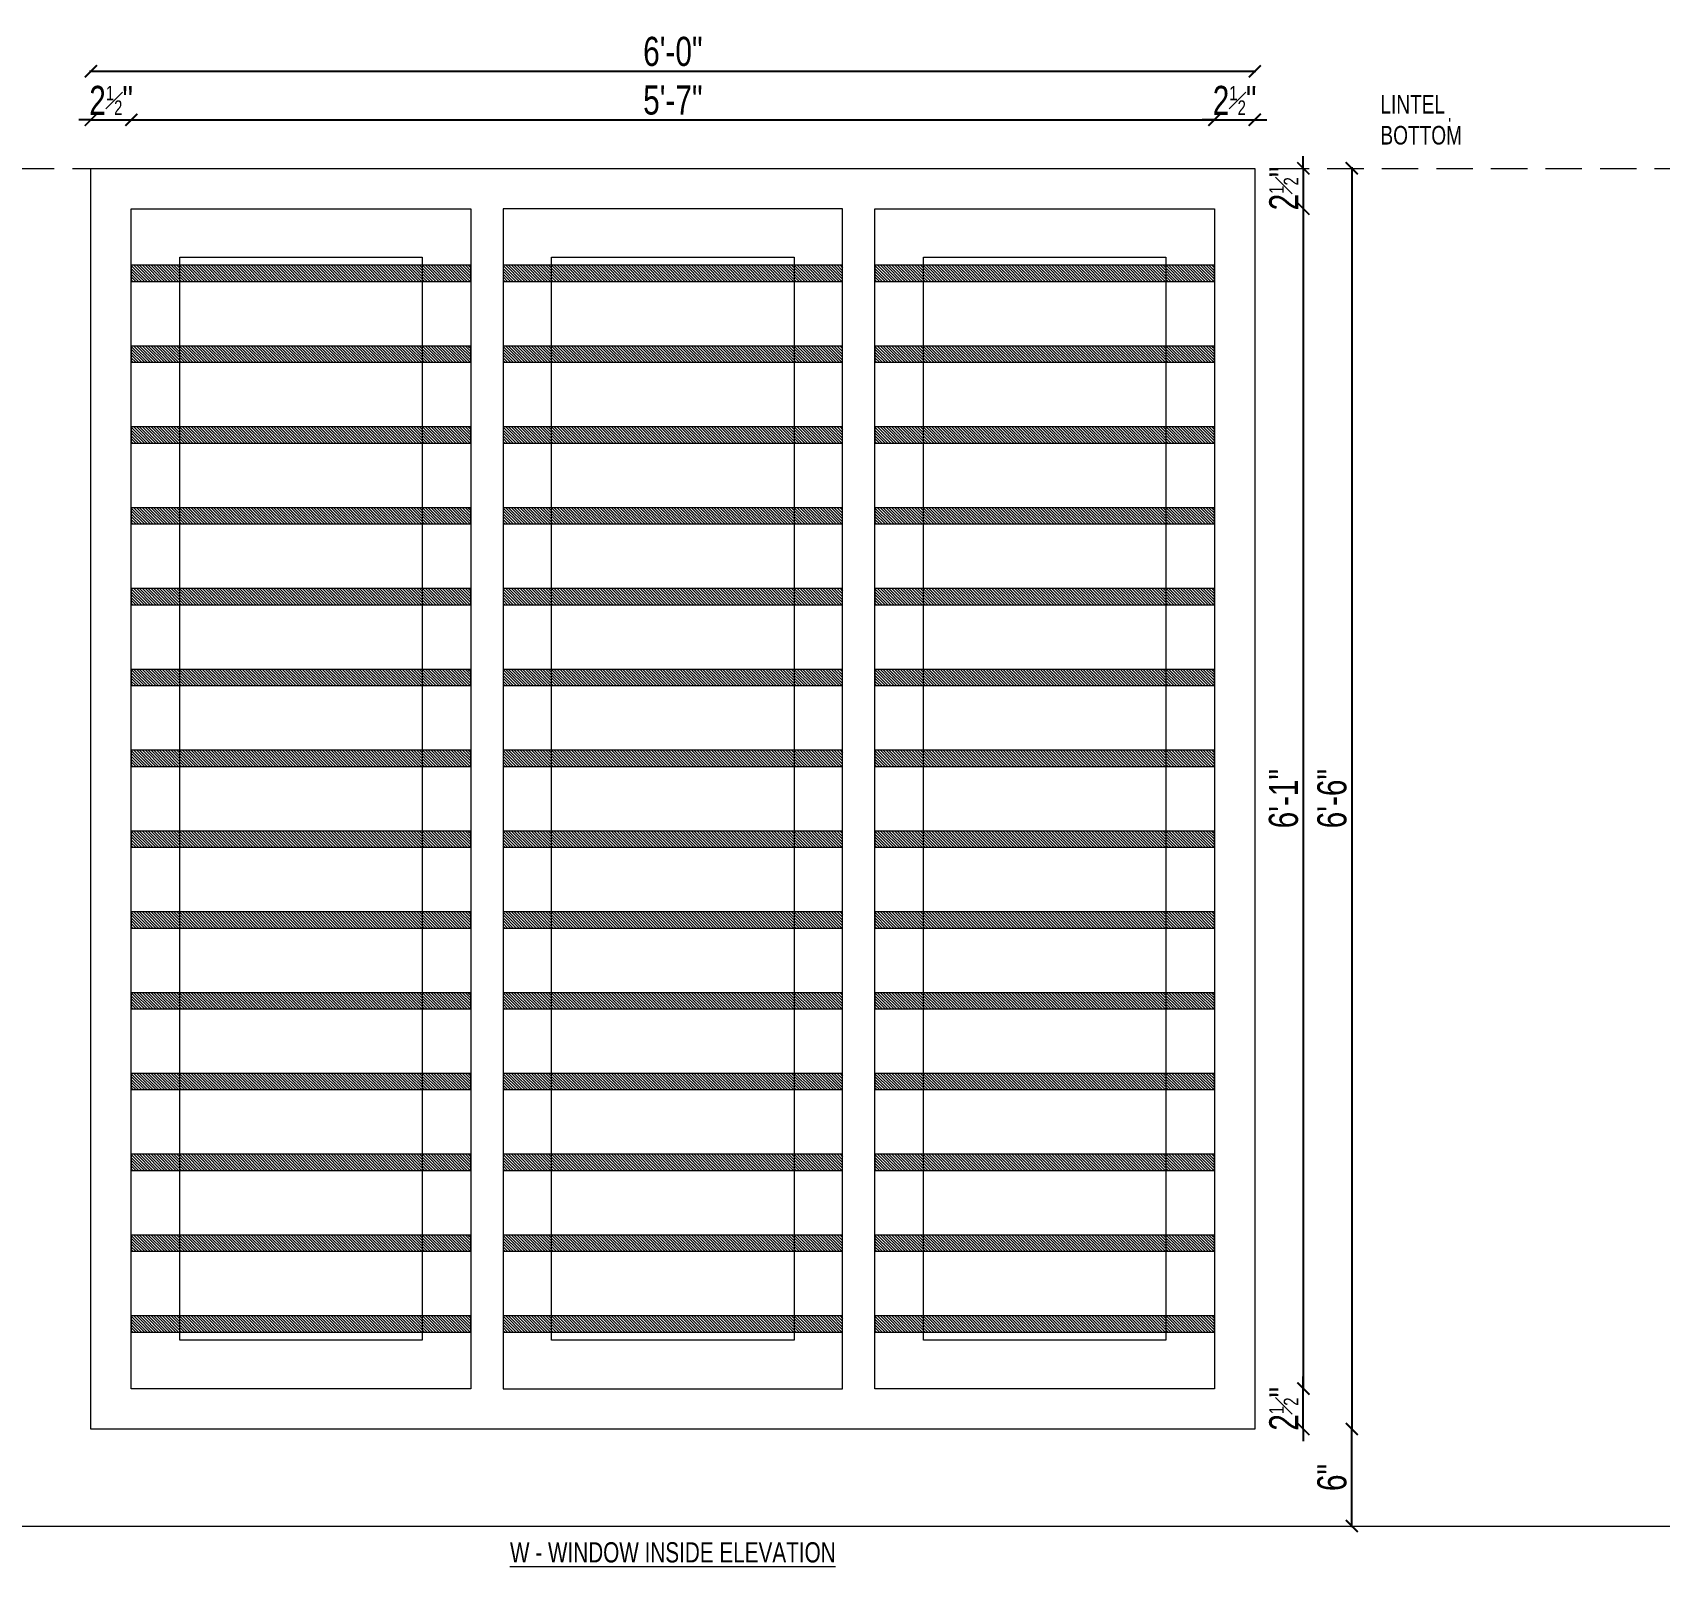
# Model space of a CAD drawing. Header units: inches. Extents: x 3365147 to 3374664, y 1380917 to 1384908.
# Drawn here: x 3372737.5 to 3372838.2, y 1381418 to 1381512.9 of the extents above; entities that cross this region are included whole.
import ezdxf

# ---------------------------------------------------------------- set-up
doc = ezdxf.new("R2010")
doc.units = ezdxf.units.IN
doc.header["$LTSCALE"] = 18
doc.header["$MEASUREMENT"] = 0
doc.header["$PDSIZE"] = -1
doc.linetypes.add('CONTINOUS', pattern=[0])
doc.linetypes.add('HIDDEN2', pattern=[0.1875, 0.125, -0.0625])
for name, color, linetype, lineweight in [('DIM-03_BC', 1, 'Continuous', 9), ('FLOOR FINISHED LEVEL_BC', 1, 'Continuous', 20), ('GRILL-00_BC', 150, 'CONTINOUS', 18), ('GRILL-HATCH_BC', 252, 'CONTINOUS', 5), ('LINTEL-00_BC', 41, 'HIDDEN2', 13), ('TEXT ARROW_BC', 4, 'Continuous', 13), ('TEXT_BC', 3, 'CONTINOUS', 18), ('TITLE TEXT-01_BC', 1, 'Continuous', 20), ('WINDOWS-00_BC', 30, 'Continuous', 18), ('WINDOWS-SHUTTER_BC', 40, 'Continuous', 9)]:
    doc.layers.add(name, color=color, linetype=linetype, lineweight=lineweight)
doc.styles.add('BC-TEXT_GENERAL', font='swisscl.ttf')
doc.styles.add('BC_ROOM _DIM', font='swisscl.ttf')
doc.dimstyles.new('BC-RD2', dxfattribs={"dimscale": 0.8, "dimtxt": 6, "dimasz": 2.5, "dimexe": 4.5, "dimexo": 0, "dimgap": 1, "dimtad": 1, "dimdec": 4, "dimzin": 3, "dimdsep": 46, "dimlunit": 4, "dimtxsty": 'BC_ROOM _DIM', "dimblk": 'ARCHTICK', "dimcen": 0.0625, "dimdle": 0.25, "dimse1": 1, "dimse2": 1, "dimclrd": 8, "dimclre": 4, "dimclrt": 256, "dimadec": 0, "dimazin": 0, "dimtfac": 0.5, "dimtdec": 4, "dimtix": 1, "dimtofl": 0, "dimtmove": 2, "dimatfit": 2, "dimfxl": 0, "dimfrac": 1, "dimtolj": 1, "dimtzin": 1, "dimarcsym": 0})

# ---------------------------------------------------------------- blocks, each defined once
blk = doc.blocks.new('ARCHTICK')
at = {"color": 0, "const_width": 0.15}
blk.add_lwpolyline([(-0.5, -0.5), (0.5, 0.5)], dxfattribs=at)
blk = doc.blocks.new('*D1631')
at = {"layer": 'Defpoints', "color": 0, "transparency": 16777216}
for p in [(3372743.62, 1381507.46), (3372741.12, 1381504.46), (3372743.62, 1381501.96)]:
    blk.add_point(p, dxfattribs=at)
at = {"layer": 'DIM-03_BC', "color": 254, "lineweight": -2, "transparency": 16777216}
for p, q in [((3372741.12, 1381507.46), (3372740.37, 1381507.46)), ((3372741.12, 1381507.46), (3372743.62, 1381507.46)), ((3372743.62, 1381507.46), (3372744.37, 1381507.46))]:
    blk.add_line(p, q, dxfattribs=at)
at = {"layer": 'DIM-03_BC', "color": 254, "lineweight": -2, "transparency": 16777216, "xscale": 0.75, "yscale": 0.75, "zscale": 0.75}
blk.add_blockref('ARCHTICK', (3372741.12, 1381507.46), dxfattribs=at)
at = {"layer": 'DIM-03_BC', "color": 254, "lineweight": -2, "transparency": 16777216, "xscale": 0.75, "yscale": 0.75, "zscale": 0.75, "rotation": 180}
blk.add_blockref('ARCHTICK', (3372743.62, 1381507.46), dxfattribs=at)
at = {"layer": 'DIM-03_BC', "transparency": 16777216, "insert": (3372742.37, 1381508.66), "char_height": 1.8, "attachment_point": 5, "style": 'BC_ROOM _DIM'}
blk.add_mtext('\\A1;2{\\H0.5x;\\S1#2;}"', dxfattribs=at)
blk = doc.blocks.new('_ArchTick')
at = {"color": 0, "linetype": 'ByBlock', "const_width": 0.15}
blk.add_lwpolyline([(-0.5, -0.5), (0.5, 0.5)], dxfattribs=at)
blk = doc.blocks.new('*D1632')
at = {"layer": 'Defpoints', "color": 0, "transparency": 16777216}
for p in [(3372810.62, 1381507.46), (3372743.62, 1381501.96), (3372810.62, 1381501.96)]:
    blk.add_point(p, dxfattribs=at)
at = {"layer": 'DIM-03_BC', "color": 254, "lineweight": -2, "transparency": 16777216}
blk.add_line((3372743.54, 1381507.46), (3372810.69, 1381507.46), dxfattribs=at)
at = {"layer": 'DIM-03_BC', "color": 254, "lineweight": -2, "transparency": 16777216, "xscale": 0.75, "yscale": 0.75, "zscale": 0.75, "rotation": 180}
blk.add_blockref('ARCHTICK', (3372743.62, 1381507.46), dxfattribs=at)
at = {"layer": 'DIM-03_BC', "color": 254, "lineweight": -2, "transparency": 16777216, "xscale": 0.75, "yscale": 0.75, "zscale": 0.75}
blk.add_blockref('ARCHTICK', (3372810.62, 1381507.46), dxfattribs=at)
at = {"layer": 'DIM-03_BC', "transparency": 16777216, "insert": (3372777.12, 1381508.67), "char_height": 1.8, "attachment_point": 5, "style": 'BC_ROOM _DIM'}
blk.add_mtext('\\A1;5\'-7"', dxfattribs=at)
blk = doc.blocks.new('*D1633')
at = {"layer": 'Defpoints', "color": 0, "transparency": 16777216}
for p in [(3372813.12, 1381507.46), (3372813.12, 1381504.46), (3372810.62, 1381501.96)]:
    blk.add_point(p, dxfattribs=at)
at = {"layer": 'DIM-03_BC', "color": 254, "lineweight": -2, "transparency": 16777216}
for p, q in [((3372810.62, 1381507.46), (3372809.87, 1381507.46)), ((3372810.62, 1381507.46), (3372813.12, 1381507.46)), ((3372813.12, 1381507.46), (3372813.87, 1381507.46))]:
    blk.add_line(p, q, dxfattribs=at)
at = {"layer": 'DIM-03_BC', "color": 254, "lineweight": -2, "transparency": 16777216, "xscale": 0.75, "yscale": 0.75, "zscale": 0.75}
blk.add_blockref('ARCHTICK', (3372810.62, 1381507.46), dxfattribs=at)
at = {"layer": 'DIM-03_BC', "color": 254, "lineweight": -2, "transparency": 16777216, "xscale": 0.75, "yscale": 0.75, "zscale": 0.75, "rotation": 180}
blk.add_blockref('ARCHTICK', (3372813.12, 1381507.46), dxfattribs=at)
at = {"layer": 'DIM-03_BC', "transparency": 16777216, "insert": (3372811.87, 1381508.66), "char_height": 1.8, "attachment_point": 5, "style": 'BC_ROOM _DIM'}
blk.add_mtext('\\A1;2{\\H0.5x;\\S1#2;}"', dxfattribs=at)
blk = doc.blocks.new('*D1634')
at = {"layer": 'Defpoints', "color": 0, "transparency": 16777216}
for p in [(3372813.12, 1381510.46), (3372741.12, 1381504.46), (3372813.12, 1381504.46)]:
    blk.add_point(p, dxfattribs=at)
at = {"layer": 'DIM-03_BC', "color": 254, "lineweight": -2, "transparency": 16777216}
blk.add_line((3372741.04, 1381510.46), (3372813.19, 1381510.46), dxfattribs=at)
at = {"layer": 'DIM-03_BC', "color": 254, "lineweight": -2, "transparency": 16777216, "xscale": 0.75, "yscale": 0.75, "zscale": 0.75, "rotation": 180}
blk.add_blockref('ARCHTICK', (3372741.12, 1381510.46), dxfattribs=at)
at = {"layer": 'DIM-03_BC', "color": 254, "lineweight": -2, "transparency": 16777216, "xscale": 0.75, "yscale": 0.75, "zscale": 0.75}
blk.add_blockref('ARCHTICK', (3372813.12, 1381510.46), dxfattribs=at)
at = {"layer": 'DIM-03_BC', "transparency": 16777216, "insert": (3372777.12, 1381511.68), "char_height": 1.8, "attachment_point": 5, "style": 'BC_ROOM _DIM'}
blk.add_mtext('\\A1;6\'-0"', dxfattribs=at)
blk = doc.blocks.new('*D1635')
at = {"layer": 'Defpoints', "color": 0, "transparency": 16777216}
for p in [(3372813.12, 1381504.46), (3372810.62, 1381501.96), (3372816.12, 1381501.96)]:
    blk.add_point(p, dxfattribs=at)
at = {"layer": 'DIM-03_BC', "color": 254, "lineweight": -2, "transparency": 16777216}
for p, q in [((3372816.12, 1381504.46), (3372816.12, 1381505.21)), ((3372816.12, 1381504.46), (3372816.12, 1381501.96)), ((3372816.12, 1381501.96), (3372816.12, 1381501.21))]:
    blk.add_line(p, q, dxfattribs=at)
at = {"layer": 'DIM-03_BC', "color": 254, "lineweight": -2, "transparency": 16777216, "xscale": 0.75, "yscale": 0.75, "zscale": 0.75}
for p, rotation in [((3372816.12, 1381504.46), 270), ((3372816.12, 1381501.96), 90)]:
    blk.add_blockref('ARCHTICK', p, dxfattribs=dict(at, rotation=rotation))
at = {"layer": 'DIM-03_BC', "transparency": 16777216, "insert": (3372814.91, 1381503.21), "char_height": 1.8, "attachment_point": 5, "rotation": 90, "style": 'BC_ROOM _DIM'}
blk.add_mtext('\\A1;2{\\H0.5x;\\S1#2;}"', dxfattribs=at)
blk = doc.blocks.new('*D1636')
at = {"layer": 'Defpoints', "color": 0, "transparency": 16777216}
for p in [(3372810.62, 1381501.96), (3372810.62, 1381428.96), (3372816.12, 1381428.96)]:
    blk.add_point(p, dxfattribs=at)
at = {"layer": 'DIM-03_BC', "color": 254, "lineweight": -2, "transparency": 16777216}
blk.add_line((3372816.12, 1381502.03), (3372816.12, 1381428.88), dxfattribs=at)
at = {"layer": 'DIM-03_BC', "color": 254, "lineweight": -2, "transparency": 16777216, "xscale": 0.75, "yscale": 0.75, "zscale": 0.75}
for p, rotation in [((3372816.12, 1381501.96), 90), ((3372816.12, 1381428.96), 270)]:
    blk.add_blockref('ARCHTICK', p, dxfattribs=dict(at, rotation=rotation))
at = {"layer": 'DIM-03_BC', "transparency": 16777216, "insert": (3372814.9, 1381465.46), "char_height": 1.8, "attachment_point": 5, "rotation": 90, "style": 'BC_ROOM _DIM'}
blk.add_mtext('\\A1;6\'-1"', dxfattribs=at)
blk = doc.blocks.new('*D1637')
at = {"layer": 'Defpoints', "color": 0, "transparency": 16777216}
for p in [(3372813.12, 1381504.46), (3372813.12, 1381426.46), (3372819.12, 1381426.46)]:
    blk.add_point(p, dxfattribs=at)
at = {"layer": 'DIM-03_BC', "color": 254, "lineweight": -2, "transparency": 16777216}
blk.add_line((3372819.12, 1381504.53), (3372819.12, 1381426.38), dxfattribs=at)
at = {"layer": 'DIM-03_BC', "color": 254, "lineweight": -2, "transparency": 16777216, "xscale": 0.75, "yscale": 0.75, "zscale": 0.75}
for p, rotation in [((3372819.12, 1381504.46), 90), ((3372819.12, 1381426.46), 270)]:
    blk.add_blockref('ARCHTICK', p, dxfattribs=dict(at, rotation=rotation))
at = {"layer": 'DIM-03_BC', "transparency": 16777216, "insert": (3372817.9, 1381465.46), "char_height": 1.8, "attachment_point": 5, "rotation": 90, "style": 'BC_ROOM _DIM'}
blk.add_mtext('\\A1;6\'-6"', dxfattribs=at)
blk = doc.blocks.new('*D1638')
at = {"layer": 'Defpoints', "color": 0, "transparency": 16777216}
for p in [(3372810.62, 1381428.96), (3372816.12, 1381428.96), (3372813.12, 1381426.46)]:
    blk.add_point(p, dxfattribs=at)
at = {"layer": 'DIM-03_BC', "color": 254, "lineweight": -2, "transparency": 16777216}
for p, q in [((3372816.12, 1381428.96), (3372816.12, 1381429.71)), ((3372816.12, 1381426.46), (3372816.12, 1381428.96)), ((3372816.12, 1381426.46), (3372816.12, 1381425.71))]:
    blk.add_line(p, q, dxfattribs=at)
at = {"layer": 'DIM-03_BC', "color": 254, "lineweight": -2, "transparency": 16777216, "xscale": 0.75, "yscale": 0.75, "zscale": 0.75}
for p, rotation in [((3372816.12, 1381428.96), 270), ((3372816.12, 1381426.46), 90)]:
    blk.add_blockref('ARCHTICK', p, dxfattribs=dict(at, rotation=rotation))
at = {"layer": 'DIM-03_BC', "transparency": 16777216, "insert": (3372814.91, 1381427.71), "char_height": 1.8, "attachment_point": 5, "rotation": 90, "style": 'BC_ROOM _DIM'}
blk.add_mtext('\\A1;2{\\H0.5x;\\S1#2;}"', dxfattribs=at)
blk = doc.blocks.new('*D1639')
at = {"layer": 'Defpoints', "color": 0, "transparency": 16777216}
for p in [(3372813.12, 1381426.46), (3372819.12, 1381426.46), (3372813.12, 1381420.46)]:
    blk.add_point(p, dxfattribs=at)
at = {"layer": 'DIM-03_BC', "color": 254, "lineweight": -2, "transparency": 16777216}
blk.add_line((3372819.12, 1381420.38), (3372819.12, 1381426.53), dxfattribs=at)
at = {"layer": 'DIM-03_BC', "color": 254, "lineweight": -2, "transparency": 16777216, "xscale": 0.75, "yscale": 0.75, "zscale": 0.75}
for p, rotation in [((3372819.12, 1381426.46), 90), ((3372819.12, 1381420.46), 270)]:
    blk.add_blockref('ARCHTICK', p, dxfattribs=dict(at, rotation=rotation))
at = {"layer": 'DIM-03_BC', "transparency": 16777216, "insert": (3372817.9, 1381423.46), "char_height": 1.8, "attachment_point": 5, "rotation": 90, "style": 'BC_ROOM _DIM'}
blk.add_mtext('\\A1;6"', dxfattribs=at)

msp = doc.modelspace()

# ---------------------------------------------------------------- hatches: boundary and pattern name
at = {"layer": 'GRILL-HATCH_BC', "transparency": 33554687}
h = msp.add_hatch(dxfattribs=at)
h.set_pattern_fill('ANSI31', color=256, angle=-90)
h.set_pattern_definition([(315, (-7.72654, 264.65107), (0.0883883476483, 0.0883883476483), [])])
h.paths.add_polyline_path([(3372743.61763, 1381498.4553), (3372743.61763, 1381497.4553), (3372764.61763, 1381497.4553), (3372764.61763, 1381498.4553)])
h = msp.add_hatch(dxfattribs=at)
h.set_pattern_fill('ANSI31', color=256, angle=-90)
h.set_pattern_definition([(315, (15.27346, 264.65107), (0.0883883476483, 0.0883883476483), [])])
h.paths.add_polyline_path([(3372766.61763, 1381498.4553), (3372766.61763, 1381497.4553), (3372787.61763, 1381497.4553), (3372787.61763, 1381498.4553)])
h = msp.add_hatch(dxfattribs=at)
h.set_pattern_fill('ANSI31', color=256, angle=-90)
h.set_pattern_definition([(315, (38.27346, 264.65107), (0.0883883476483, 0.0883883476483), [])])
h.paths.add_polyline_path([(3372789.61763, 1381498.4553), (3372789.61763, 1381497.4553), (3372810.61763, 1381497.4553), (3372810.61763, 1381498.4553)])
h = msp.add_hatch(dxfattribs=at)
h.set_pattern_fill('ANSI31', color=256, angle=-90)
h.set_pattern_definition([(315, (-7.72654, 259.65107), (0.0883883476483, 0.0883883476483), [])])
h.paths.add_polyline_path([(3372743.61763, 1381493.4553), (3372743.61763, 1381492.4553), (3372764.61763, 1381492.4553), (3372764.61763, 1381493.4553)])
h = msp.add_hatch(dxfattribs=at)
h.set_pattern_fill('ANSI31', color=256, angle=-90)
h.set_pattern_definition([(315, (15.27346, 259.65107), (0.0883883476483, 0.0883883476483), [])])
h.paths.add_polyline_path([(3372766.61763, 1381493.4553), (3372766.61763, 1381492.4553), (3372787.61763, 1381492.4553), (3372787.61763, 1381493.4553)])
h = msp.add_hatch(dxfattribs=at)
h.set_pattern_fill('ANSI31', color=256, angle=-90)
h.set_pattern_definition([(315, (38.27346, 259.65107), (0.0883883476483, 0.0883883476483), [])])
h.paths.add_polyline_path([(3372789.61763, 1381493.4553), (3372789.61763, 1381492.4553), (3372810.61763, 1381492.4553), (3372810.61763, 1381493.4553)])
h = msp.add_hatch(dxfattribs=at)
h.set_pattern_fill('ANSI31', color=256, angle=-90)
h.set_pattern_definition([(315, (-7.72654, 254.65107), (0.0883883476483, 0.0883883476483), [])])
h.paths.add_polyline_path([(3372743.61763, 1381488.4553), (3372743.61763, 1381487.4553), (3372764.61763, 1381487.4553), (3372764.61763, 1381488.4553)])
h = msp.add_hatch(dxfattribs=at)
h.set_pattern_fill('ANSI31', color=256, angle=-90)
h.set_pattern_definition([(315, (15.27346, 254.65107), (0.0883883476483, 0.0883883476483), [])])
h.paths.add_polyline_path([(3372766.61763, 1381488.4553), (3372766.61763, 1381487.4553), (3372787.61763, 1381487.4553), (3372787.61763, 1381488.4553)])
h = msp.add_hatch(dxfattribs=at)
h.set_pattern_fill('ANSI31', color=256, angle=-90)
h.set_pattern_definition([(315, (38.27346, 254.65107), (0.0883883476483, 0.0883883476483), [])])
h.paths.add_polyline_path([(3372789.61763, 1381488.4553), (3372789.61763, 1381487.4553), (3372810.61763, 1381487.4553), (3372810.61763, 1381488.4553)])
h = msp.add_hatch(dxfattribs=at)
h.set_pattern_fill('ANSI31', color=256, angle=-90)
h.set_pattern_definition([(315, (-7.72654, 249.65107), (0.0883883476483, 0.0883883476483), [])])
h.paths.add_polyline_path([(3372743.61763, 1381483.4553), (3372743.61763, 1381482.4553), (3372764.61763, 1381482.4553), (3372764.61763, 1381483.4553)])
h = msp.add_hatch(dxfattribs=at)
h.set_pattern_fill('ANSI31', color=256, angle=-90)
h.set_pattern_definition([(315, (15.27346, 249.65107), (0.0883883476483, 0.0883883476483), [])])
h.paths.add_polyline_path([(3372766.61763, 1381483.4553), (3372766.61763, 1381482.4553), (3372787.61763, 1381482.4553), (3372787.61763, 1381483.4553)])
h = msp.add_hatch(dxfattribs=at)
h.set_pattern_fill('ANSI31', color=256, angle=-90)
h.set_pattern_definition([(315, (38.27346, 249.65107), (0.0883883476483, 0.0883883476483), [])])
h.paths.add_polyline_path([(3372789.61763, 1381483.4553), (3372789.61763, 1381482.4553), (3372810.61763, 1381482.4553), (3372810.61763, 1381483.4553)])
h = msp.add_hatch(dxfattribs=at)
h.set_pattern_fill('ANSI31', color=256, angle=-90)
h.set_pattern_definition([(315, (-7.72654, 244.65107), (0.0883883476483, 0.0883883476483), [])])
h.paths.add_polyline_path([(3372743.61763, 1381478.4553), (3372743.61763, 1381477.4553), (3372764.61763, 1381477.4553), (3372764.61763, 1381478.4553)])
h = msp.add_hatch(dxfattribs=at)
h.set_pattern_fill('ANSI31', color=256, angle=-90)
h.set_pattern_definition([(315, (15.27346, 244.65107), (0.0883883476483, 0.0883883476483), [])])
h.paths.add_polyline_path([(3372766.61763, 1381478.4553), (3372766.61763, 1381477.4553), (3372787.61763, 1381477.4553), (3372787.61763, 1381478.4553)])
h = msp.add_hatch(dxfattribs=at)
h.set_pattern_fill('ANSI31', color=256, angle=-90)
h.set_pattern_definition([(315, (38.27346, 244.65107), (0.0883883476483, 0.0883883476483), [])])
h.paths.add_polyline_path([(3372789.61763, 1381478.4553), (3372789.61763, 1381477.4553), (3372810.61763, 1381477.4553), (3372810.61763, 1381478.4553)])
h = msp.add_hatch(dxfattribs=at)
h.set_pattern_fill('ANSI31', color=256, angle=-90)
h.set_pattern_definition([(315, (-7.72654, 239.65107), (0.0883883476483, 0.0883883476483), [])])
h.paths.add_polyline_path([(3372743.61763, 1381473.4553), (3372743.61763, 1381472.4553), (3372764.61763, 1381472.4553), (3372764.61763, 1381473.4553)])
h = msp.add_hatch(dxfattribs=at)
h.set_pattern_fill('ANSI31', color=256, angle=-90)
h.set_pattern_definition([(315, (15.27346, 239.65107), (0.0883883476483, 0.0883883476483), [])])
h.paths.add_polyline_path([(3372766.61763, 1381473.4553), (3372766.61763, 1381472.4553), (3372787.61763, 1381472.4553), (3372787.61763, 1381473.4553)])
h = msp.add_hatch(dxfattribs=at)
h.set_pattern_fill('ANSI31', color=256, angle=-90)
h.set_pattern_definition([(315, (38.27346, 239.65107), (0.0883883476483, 0.0883883476483), [])])
h.paths.add_polyline_path([(3372789.61763, 1381473.4553), (3372789.61763, 1381472.4553), (3372810.61763, 1381472.4553), (3372810.61763, 1381473.4553)])
h = msp.add_hatch(dxfattribs=at)
h.set_pattern_fill('ANSI31', color=256, angle=-90)
h.set_pattern_definition([(315, (-7.72654, 234.65107), (0.0883883476483, 0.0883883476483), [])])
h.paths.add_polyline_path([(3372743.61763, 1381468.4553), (3372743.61763, 1381467.4553), (3372764.61763, 1381467.4553), (3372764.61763, 1381468.4553)])
h = msp.add_hatch(dxfattribs=at)
h.set_pattern_fill('ANSI31', color=256, angle=-90)
h.set_pattern_definition([(315, (15.27346, 234.65107), (0.0883883476483, 0.0883883476483), [])])
h.paths.add_polyline_path([(3372766.61763, 1381468.4553), (3372766.61763, 1381467.4553), (3372787.61763, 1381467.4553), (3372787.61763, 1381468.4553)])
h = msp.add_hatch(dxfattribs=at)
h.set_pattern_fill('ANSI31', color=256, angle=-90)
h.set_pattern_definition([(315, (38.27346, 234.65107), (0.0883883476483, 0.0883883476483), [])])
h.paths.add_polyline_path([(3372789.61763, 1381468.4553), (3372789.61763, 1381467.4553), (3372810.61763, 1381467.4553), (3372810.61763, 1381468.4553)])
h = msp.add_hatch(dxfattribs=at)
h.set_pattern_fill('ANSI31', color=256, angle=-90)
h.set_pattern_definition([(315, (-7.72654, 229.65107), (0.0883883476483, 0.0883883476483), [])])
h.paths.add_polyline_path([(3372743.61763, 1381463.4553), (3372743.61763, 1381462.4553), (3372764.61763, 1381462.4553), (3372764.61763, 1381463.4553)])
h = msp.add_hatch(dxfattribs=at)
h.set_pattern_fill('ANSI31', color=256, angle=-90)
h.set_pattern_definition([(315, (15.27346, 229.65107), (0.0883883476483, 0.0883883476483), [])])
h.paths.add_polyline_path([(3372766.61763, 1381463.4553), (3372766.61763, 1381462.4553), (3372787.61763, 1381462.4553), (3372787.61763, 1381463.4553)])
h = msp.add_hatch(dxfattribs=at)
h.set_pattern_fill('ANSI31', color=256, angle=-90)
h.set_pattern_definition([(315, (38.27346, 229.65107), (0.0883883476483, 0.0883883476483), [])])
h.paths.add_polyline_path([(3372789.61763, 1381463.4553), (3372789.61763, 1381462.4553), (3372810.61763, 1381462.4553), (3372810.61763, 1381463.4553)])
h = msp.add_hatch(dxfattribs=at)
h.set_pattern_fill('ANSI31', color=256, angle=-90)
h.set_pattern_definition([(315, (-7.72654, 224.65107), (0.0883883476483, 0.0883883476483), [])])
h.paths.add_polyline_path([(3372743.61763, 1381458.4553), (3372743.61763, 1381457.4553), (3372764.61763, 1381457.4553), (3372764.61763, 1381458.4553)])
h = msp.add_hatch(dxfattribs=at)
h.set_pattern_fill('ANSI31', color=256, angle=-90)
h.set_pattern_definition([(315, (15.27346, 224.65107), (0.0883883476483, 0.0883883476483), [])])
h.paths.add_polyline_path([(3372766.61763, 1381458.4553), (3372766.61763, 1381457.4553), (3372787.61763, 1381457.4553), (3372787.61763, 1381458.4553)])
h = msp.add_hatch(dxfattribs=at)
h.set_pattern_fill('ANSI31', color=256, angle=-90)
h.set_pattern_definition([(315, (38.27346, 224.65107), (0.0883883476483, 0.0883883476483), [])])
h.paths.add_polyline_path([(3372789.61763, 1381458.4553), (3372789.61763, 1381457.4553), (3372810.61763, 1381457.4553), (3372810.61763, 1381458.4553)])
h = msp.add_hatch(dxfattribs=at)
h.set_pattern_fill('ANSI31', color=256, angle=-90)
h.set_pattern_definition([(315, (-7.72654, 219.65107), (0.0883883476483, 0.0883883476483), [])])
h.paths.add_polyline_path([(3372743.61763, 1381453.4553), (3372743.61763, 1381452.4553), (3372764.61763, 1381452.4553), (3372764.61763, 1381453.4553)])
h = msp.add_hatch(dxfattribs=at)
h.set_pattern_fill('ANSI31', color=256, angle=-90)
h.set_pattern_definition([(315, (15.27346, 219.65107), (0.0883883476483, 0.0883883476483), [])])
h.paths.add_polyline_path([(3372766.61763, 1381453.4553), (3372766.61763, 1381452.4553), (3372787.61763, 1381452.4553), (3372787.61763, 1381453.4553)])
h = msp.add_hatch(dxfattribs=at)
h.set_pattern_fill('ANSI31', color=256, angle=-90)
h.set_pattern_definition([(315, (38.27346, 219.65107), (0.0883883476483, 0.0883883476483), [])])
h.paths.add_polyline_path([(3372789.61763, 1381453.4553), (3372789.61763, 1381452.4553), (3372810.61763, 1381452.4553), (3372810.61763, 1381453.4553)])
h = msp.add_hatch(dxfattribs=at)
h.set_pattern_fill('ANSI31', color=256, angle=-90)
h.set_pattern_definition([(315, (-7.72654, 214.65107), (0.0883883476483, 0.0883883476483), [])])
h.paths.add_polyline_path([(3372743.61763, 1381448.4553), (3372743.61763, 1381447.4553), (3372764.61763, 1381447.4553), (3372764.61763, 1381448.4553)])
h = msp.add_hatch(dxfattribs=at)
h.set_pattern_fill('ANSI31', color=256, angle=-90)
h.set_pattern_definition([(315, (15.27346, 214.65107), (0.0883883476483, 0.0883883476483), [])])
h.paths.add_polyline_path([(3372766.61763, 1381448.4553), (3372766.61763, 1381447.4553), (3372787.61763, 1381447.4553), (3372787.61763, 1381448.4553)])
h = msp.add_hatch(dxfattribs=at)
h.set_pattern_fill('ANSI31', color=256, angle=-90)
h.set_pattern_definition([(315, (38.27346, 214.65107), (0.0883883476483, 0.0883883476483), [])])
h.paths.add_polyline_path([(3372789.61763, 1381448.4553), (3372789.61763, 1381447.4553), (3372810.61763, 1381447.4553), (3372810.61763, 1381448.4553)])
h = msp.add_hatch(dxfattribs=at)
h.set_pattern_fill('ANSI31', color=256, angle=-90)
h.set_pattern_definition([(315, (-7.72654, 209.65107), (0.0883883476483, 0.0883883476483), [])])
h.paths.add_polyline_path([(3372743.61763, 1381443.4553), (3372743.61763, 1381442.4553), (3372764.61763, 1381442.4553), (3372764.61763, 1381443.4553)])
h = msp.add_hatch(dxfattribs=at)
h.set_pattern_fill('ANSI31', color=256, angle=-90)
h.set_pattern_definition([(315, (15.27346, 209.65107), (0.0883883476483, 0.0883883476483), [])])
h.paths.add_polyline_path([(3372766.61763, 1381443.4553), (3372766.61763, 1381442.4553), (3372787.61763, 1381442.4553), (3372787.61763, 1381443.4553)])
h = msp.add_hatch(dxfattribs=at)
h.set_pattern_fill('ANSI31', color=256, angle=-90)
h.set_pattern_definition([(315, (38.27346, 209.65107), (0.0883883476483, 0.0883883476483), [])])
h.paths.add_polyline_path([(3372789.61763, 1381443.4553), (3372789.61763, 1381442.4553), (3372810.61763, 1381442.4553), (3372810.61763, 1381443.4553)])
h = msp.add_hatch(dxfattribs=at)
h.set_pattern_fill('ANSI31', color=256, angle=-90)
h.set_pattern_definition([(315, (-7.72654, 204.65107), (0.0883883476483, 0.0883883476483), [])])
h.paths.add_polyline_path([(3372743.61763, 1381438.4553), (3372743.61763, 1381437.4553), (3372764.61763, 1381437.4553), (3372764.61763, 1381438.4553)])
h = msp.add_hatch(dxfattribs=at)
h.set_pattern_fill('ANSI31', color=256, angle=-90)
h.set_pattern_definition([(315, (15.27346, 204.65107), (0.0883883476483, 0.0883883476483), [])])
h.paths.add_polyline_path([(3372766.61763, 1381438.4553), (3372766.61763, 1381437.4553), (3372787.61763, 1381437.4553), (3372787.61763, 1381438.4553)])
h = msp.add_hatch(dxfattribs=at)
h.set_pattern_fill('ANSI31', color=256, angle=-90)
h.set_pattern_definition([(315, (38.27346, 204.65107), (0.0883883476483, 0.0883883476483), [])])
h.paths.add_polyline_path([(3372789.61763, 1381438.4553), (3372789.61763, 1381437.4553), (3372810.61763, 1381437.4553), (3372810.61763, 1381438.4553)])
h = msp.add_hatch(dxfattribs=at)
h.set_pattern_fill('ANSI31', color=256, angle=-90)
h.set_pattern_definition([(315, (-7.72654, 199.65107), (0.0883883476483, 0.0883883476483), [])])
h.paths.add_polyline_path([(3372743.61763, 1381433.4553), (3372743.61763, 1381432.4553), (3372764.61763, 1381432.4553), (3372764.61763, 1381433.4553)])
h = msp.add_hatch(dxfattribs=at)
h.set_pattern_fill('ANSI31', color=256, angle=-90)
h.set_pattern_definition([(315, (15.27346, 199.65107), (0.0883883476483, 0.0883883476483), [])])
h.paths.add_polyline_path([(3372766.61763, 1381433.4553), (3372766.61763, 1381432.4553), (3372787.61763, 1381432.4553), (3372787.61763, 1381433.4553)])
h = msp.add_hatch(dxfattribs=at)
h.set_pattern_fill('ANSI31', color=256, angle=-90)
h.set_pattern_definition([(315, (38.27346, 199.65107), (0.0883883476483, 0.0883883476483), [])])
h.paths.add_polyline_path([(3372789.61763, 1381433.4553), (3372789.61763, 1381432.4553), (3372810.61763, 1381432.4553), (3372810.61763, 1381433.4553)])

# ---------------------------------------------------------------- linework, layer by layer
at = {"layer": 'FLOOR FINISHED LEVEL_BC', "transparency": 33554687}
msp.add_line((3372405.85388, 1381420.4553), (3373535.0443, 1381420.4553), dxfattribs=at)
at = {"layer": 'GRILL-00_BC', "transparency": 33554687}
for points in [[(3372764.61763, 1381498.4553), (3372743.61763, 1381498.4553), (3372743.61763, 1381497.4553), (3372764.61763, 1381497.4553)], [(3372787.61763, 1381498.4553), (3372766.61763, 1381498.4553), (3372766.61763, 1381497.4553), (3372787.61763, 1381497.4553)], [(3372810.61763, 1381498.4553), (3372789.61763, 1381498.4553), (3372789.61763, 1381497.4553), (3372810.61763, 1381497.4553)], [(3372764.61763, 1381493.4553), (3372743.61763, 1381493.4553), (3372743.61763, 1381492.4553), (3372764.61763, 1381492.4553)], [(3372787.61763, 1381493.4553), (3372766.61763, 1381493.4553), (3372766.61763, 1381492.4553), (3372787.61763, 1381492.4553)], [(3372810.61763, 1381493.4553), (3372789.61763, 1381493.4553), (3372789.61763, 1381492.4553), (3372810.61763, 1381492.4553)], [(3372764.61763, 1381488.4553), (3372743.61763, 1381488.4553), (3372743.61763, 1381487.4553), (3372764.61763, 1381487.4553)], [(3372787.61763, 1381488.4553), (3372766.61763, 1381488.4553), (3372766.61763, 1381487.4553), (3372787.61763, 1381487.4553)], [(3372810.61763, 1381488.4553), (3372789.61763, 1381488.4553), (3372789.61763, 1381487.4553), (3372810.61763, 1381487.4553)], [(3372764.61763, 1381483.4553), (3372743.61763, 1381483.4553), (3372743.61763, 1381482.4553), (3372764.61763, 1381482.4553)], [(3372787.61763, 1381483.4553), (3372766.61763, 1381483.4553), (3372766.61763, 1381482.4553), (3372787.61763, 1381482.4553)], [(3372810.61763, 1381483.4553), (3372789.61763, 1381483.4553), (3372789.61763, 1381482.4553), (3372810.61763, 1381482.4553)], [(3372764.61763, 1381478.4553), (3372743.61763, 1381478.4553), (3372743.61763, 1381477.4553), (3372764.61763, 1381477.4553)], [(3372787.61763, 1381478.4553), (3372766.61763, 1381478.4553), (3372766.61763, 1381477.4553), (3372787.61763, 1381477.4553)], [(3372810.61763, 1381478.4553), (3372789.61763, 1381478.4553), (3372789.61763, 1381477.4553), (3372810.61763, 1381477.4553)], [(3372764.61763, 1381473.4553), (3372743.61763, 1381473.4553), (3372743.61763, 1381472.4553), (3372764.61763, 1381472.4553)], [(3372787.61763, 1381473.4553), (3372766.61763, 1381473.4553), (3372766.61763, 1381472.4553), (3372787.61763, 1381472.4553)], [(3372810.61763, 1381473.4553), (3372789.61763, 1381473.4553), (3372789.61763, 1381472.4553), (3372810.61763, 1381472.4553)], [(3372764.61763, 1381468.4553), (3372743.61763, 1381468.4553), (3372743.61763, 1381467.4553), (3372764.61763, 1381467.4553)], [(3372787.61763, 1381468.4553), (3372766.61763, 1381468.4553), (3372766.61763, 1381467.4553), (3372787.61763, 1381467.4553)], [(3372810.61763, 1381468.4553), (3372789.61763, 1381468.4553), (3372789.61763, 1381467.4553), (3372810.61763, 1381467.4553)], [(3372764.61763, 1381463.4553), (3372743.61763, 1381463.4553), (3372743.61763, 1381462.4553), (3372764.61763, 1381462.4553)], [(3372787.61763, 1381463.4553), (3372766.61763, 1381463.4553), (3372766.61763, 1381462.4553), (3372787.61763, 1381462.4553)], [(3372810.61763, 1381463.4553), (3372789.61763, 1381463.4553), (3372789.61763, 1381462.4553), (3372810.61763, 1381462.4553)], [(3372764.61763, 1381458.4553), (3372743.61763, 1381458.4553), (3372743.61763, 1381457.4553), (3372764.61763, 1381457.4553)], [(3372787.61763, 1381458.4553), (3372766.61763, 1381458.4553), (3372766.61763, 1381457.4553), (3372787.61763, 1381457.4553)], [(3372810.61763, 1381458.4553), (3372789.61763, 1381458.4553), (3372789.61763, 1381457.4553), (3372810.61763, 1381457.4553)], [(3372764.61763, 1381453.4553), (3372743.61763, 1381453.4553), (3372743.61763, 1381452.4553), (3372764.61763, 1381452.4553)], [(3372787.61763, 1381453.4553), (3372766.61763, 1381453.4553), (3372766.61763, 1381452.4553), (3372787.61763, 1381452.4553)], [(3372810.61763, 1381453.4553), (3372789.61763, 1381453.4553), (3372789.61763, 1381452.4553), (3372810.61763, 1381452.4553)], [(3372764.61763, 1381448.4553), (3372743.61763, 1381448.4553), (3372743.61763, 1381447.4553), (3372764.61763, 1381447.4553)], [(3372787.61763, 1381448.4553), (3372766.61763, 1381448.4553), (3372766.61763, 1381447.4553), (3372787.61763, 1381447.4553)], [(3372810.61763, 1381448.4553), (3372789.61763, 1381448.4553), (3372789.61763, 1381447.4553), (3372810.61763, 1381447.4553)], [(3372764.61763, 1381443.4553), (3372743.61763, 1381443.4553), (3372743.61763, 1381442.4553), (3372764.61763, 1381442.4553)], [(3372787.61763, 1381443.4553), (3372766.61763, 1381443.4553), (3372766.61763, 1381442.4553), (3372787.61763, 1381442.4553)], [(3372810.61763, 1381443.4553), (3372789.61763, 1381443.4553), (3372789.61763, 1381442.4553), (3372810.61763, 1381442.4553)], [(3372764.61763, 1381438.4553), (3372743.61763, 1381438.4553), (3372743.61763, 1381437.4553), (3372764.61763, 1381437.4553)], [(3372787.61763, 1381438.4553), (3372766.61763, 1381438.4553), (3372766.61763, 1381437.4553), (3372787.61763, 1381437.4553)], [(3372810.61763, 1381438.4553), (3372789.61763, 1381438.4553), (3372789.61763, 1381437.4553), (3372810.61763, 1381437.4553)], [(3372764.61763, 1381433.4553), (3372743.61763, 1381433.4553), (3372743.61763, 1381432.4553), (3372764.61763, 1381432.4553)], [(3372787.61763, 1381433.4553), (3372766.61763, 1381433.4553), (3372766.61763, 1381432.4553), (3372787.61763, 1381432.4553)], [(3372810.61763, 1381433.4553), (3372789.61763, 1381433.4553), (3372789.61763, 1381432.4553), (3372810.61763, 1381432.4553)]]:
    msp.add_lwpolyline(points, close=True, dxfattribs=at)
at = {"layer": 'LINTEL-00_BC', "transparency": 33554687}
msp.add_line((3372405.85388, 1381504.4553), (3373535.04429, 1381504.4553), dxfattribs=at)
at = {"layer": 'TEXT ARROW_BC', "transparency": 33554687}
msp.add_line((3372825.16973, 1381507.5553), (3372825.16973, 1381507.3553), dxfattribs=at)
msp.add_lwpolyline([(3372820.61763, 1381504.4553, 0, 0.2, 0), (3372820.61763, 1381505.1553, 0, 0, 0), (3372820.61763, 1381507.4553, 0, 0, 0), (3372825.16973, 1381507.4553, 0, 0, 0)], format="xyseb", dxfattribs=at)
at = {"layer": 'WINDOWS-00_BC', "transparency": 33554687}
for points in [[(3372741.11763, 1381504.4553), (3372813.11763, 1381504.4553), (3372813.11763, 1381426.4553), (3372741.11763, 1381426.4553)], [(3372743.61763, 1381501.9553), (3372764.61763, 1381501.9553), (3372764.61763, 1381428.9553), (3372743.61763, 1381428.9553)], [(3372787.61763, 1381501.9553), (3372766.61763, 1381501.9553), (3372766.61763, 1381428.9553), (3372787.61763, 1381428.9553)], [(3372789.61763, 1381501.9553), (3372810.61763, 1381501.9553), (3372810.61763, 1381428.9553), (3372789.61763, 1381428.9553)]]:
    msp.add_lwpolyline(points, close=True, dxfattribs=at)
at = {"layer": 'WINDOWS-SHUTTER_BC', "transparency": 33554687}
for points in [[(3372761.61763, 1381431.9553), (3372746.61763, 1381431.9553), (3372746.61763, 1381498.9553), (3372761.61763, 1381498.9553), (3372761.61763, 1381431.9553)], [(3372784.61763, 1381431.9553), (3372769.61763, 1381431.9553), (3372769.61763, 1381498.9553), (3372784.61763, 1381498.9553), (3372784.61763, 1381431.9553)], [(3372807.61763, 1381431.9553), (3372792.61763, 1381431.9553), (3372792.61763, 1381498.9553), (3372807.61763, 1381498.9553), (3372807.61763, 1381431.9553)]]:
    msp.add_lwpolyline(points, dxfattribs=at)

# ---------------------------------------------------------------- texts
at = {"layer": 'TEXT_BC', "transparency": 33554687, "insert": (3372820.89182, 1381507.4553), "char_height": 1.15, "attachment_point": 4, "style": 'BC-TEXT_GENERAL'}
msp.add_mtext('\\A1;LINTEL\\PBOTTOM ', dxfattribs=at)
at = {"layer": 'TITLE TEXT-01_BC', "transparency": 33554687, "insert": (3372777.11763, 1381419.4553), "char_height": 1.25, "attachment_point": 2, "style": 'BC-TEXT_GENERAL'}
msp.add_mtext('{\\LW - WINDOW INSIDE ELEVATION}', dxfattribs=at)

# ---------------------------------------------------------------- dimensions: what is measured, and where the dimension line sits
at = {"layer": 'DIM-03_BC', "transparency": 33554687}
for base, p1, p2, picture, middle in [((3372813.11763, 1381510.4553), (3372741.11763, 1381504.4553), (3372813.11763, 1381504.4553), '*D1634', (3372777.11763, 1381511.67712)), ((3372743.61763, 1381507.4553), (3372741.11763, 1381504.4553), (3372743.61763, 1381501.9553), '*D1631', (3372742.36763, 1381508.65884)), ((3372810.61763, 1381507.4553), (3372743.61763, 1381501.9553), (3372810.61763, 1381501.9553), '*D1632', (3372777.11763, 1381508.67358)), ((3372813.11763, 1381507.4553), (3372810.61763, 1381501.9553), (3372813.11763, 1381504.4553), '*D1633', (3372811.86763, 1381508.65884))]:
    dim = msp.add_linear_dim(base=base, p1=p1, p2=p2, dimstyle='BC-RD2', override={"dimscale": 0.3, "dimtad": 3, "dimdec": 2, "dimpost": '\\X', "dimclrd": 254, "dimtofl": 1}, dxfattribs=at)
    dim.commit()
    dim.dimension.update_dxf_attribs({"geometry": picture, "text_midpoint": middle})
for base, p1, p2, angle, picture, middle in [((3372816.11763, 1381501.9553), (3372813.11763, 1381504.4553), (3372810.61763, 1381501.9553), 270, '*D1635', (3372814.91409, 1381503.2053)), ((3372819.11763, 1381426.4553), (3372813.11763, 1381504.4553), (3372813.11763, 1381426.4553), 270, '*D1637', (3372817.89581, 1381465.4553)), ((3372816.11763, 1381428.9553), (3372810.61763, 1381501.9553), (3372810.61763, 1381428.9553), 270, '*D1636', (3372814.89581, 1381465.4553)), ((3372816.11763, 1381428.9553), (3372813.11763, 1381426.4553), (3372810.61763, 1381428.9553), 90, '*D1638', (3372814.91409, 1381427.7053)), ((3372819.11763, 1381426.4553), (3372813.11763, 1381420.4553), (3372813.11763, 1381426.4553), 90, '*D1639', (3372817.89581, 1381423.4553))]:
    dim = msp.add_linear_dim(base=base, p1=p1, p2=p2, angle=angle, dimstyle='BC-RD2', override={"dimscale": 0.3, "dimtad": 3, "dimdec": 2, "dimpost": '\\X', "dimclrd": 254, "dimtofl": 1}, dxfattribs=at)
    dim.commit()
    dim.dimension.update_dxf_attribs({"geometry": picture, "text_midpoint": middle})

doc.saveas('drawing.dxf')
